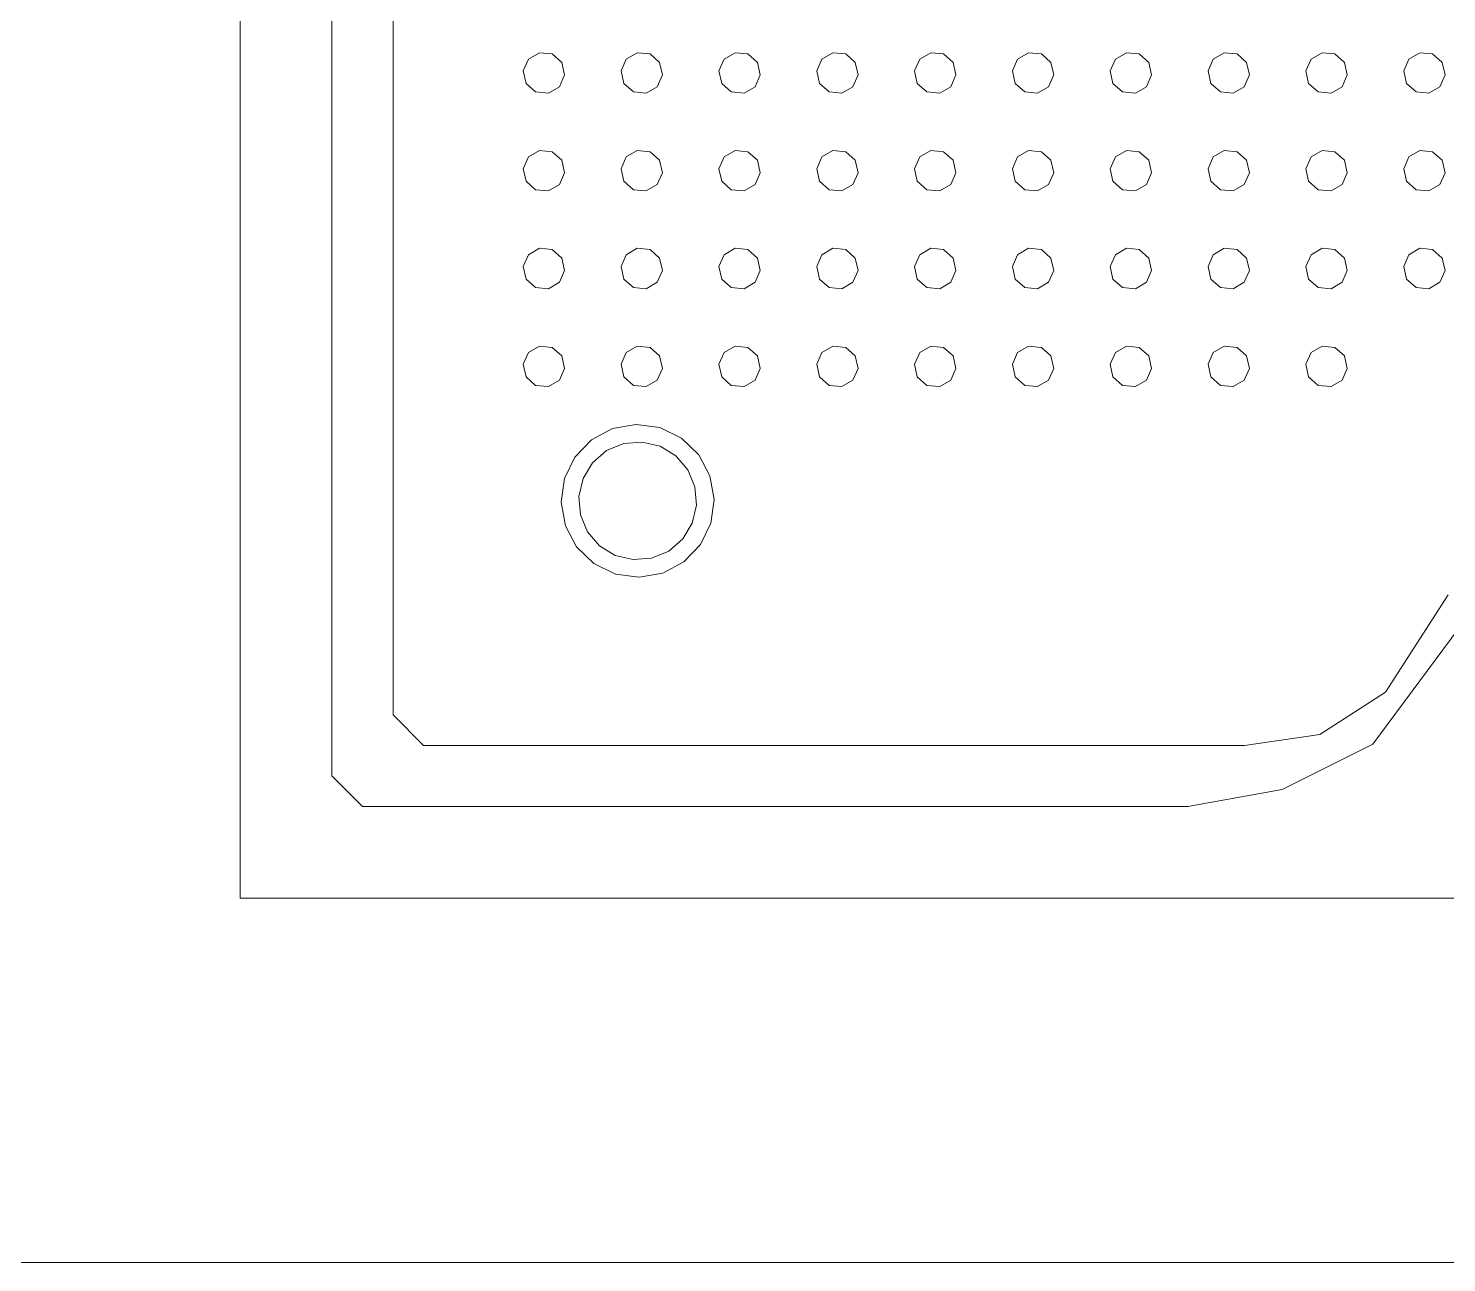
# Model space of a CAD drawing. Header units: millimetres. Extents: x -32 to 1412, y -324 to 2887.
# Drawn here: x 1041.404 to 1041.988, y 2053.059 to 2053.567 of the extents above; entities that cross this region are included whole.
import ezdxf

# ---------------------------------------------------------------- set-up
doc = ezdxf.new("R2010")
doc.units = ezdxf.units.MM
doc.header["$LTSCALE"] = 0.5
doc.layers.add('arquitetura', color=252, linetype='CONTINUOUS', lineweight=5)

msp = doc.modelspace()

# ---------------------------------------------------------------- linework, layer by layer
at = {"layer": 'arquitetura', "color": 252}
for p, q in [((1041.49123, 2053.95913), (1041.49123, 2053.20913)), ((1041.49123, 2053.20913), (1042.49123, 2053.20913)), ((1041.49123, 2053.20913), (1042.49123, 2053.20913)), ((1044.79123, 2053.20913), (1041.49123, 2053.20913)), ((1038.99123, 2053.05913), (1054.04123, 2053.05913))]:
    msp.add_line(p, q, dxfattribs=at)
at = {"layer": 'arquitetura'}
for p, q in [((1041.52895, 2053.74996), (1041.52895, 2053.25942)), ((1041.55411, 2053.74996), (1041.55411, 2053.28458)), ((1041.60977, 2053.55438), (1041.60766, 2053.54955)), ((1041.61432, 2053.55705), (1041.60977, 2053.55438)), ((1041.61957, 2053.55654), (1041.61432, 2053.55705)), ((1041.62352, 2053.55304), (1041.61957, 2053.55654)), ((1041.62465, 2053.54789), (1041.62352, 2053.55304)), ((1041.65002, 2053.55438), (1041.64791, 2053.54955)), ((1041.65457, 2053.55705), (1041.65002, 2053.55438)), ((1041.65982, 2053.55654), (1041.65457, 2053.55705)), ((1041.66377, 2053.55304), (1041.65982, 2053.55654)), ((1041.6649, 2053.54789), (1041.66377, 2053.55304)), ((1041.69027, 2053.55438), (1041.68816, 2053.54955)), ((1041.69482, 2053.55705), (1041.69027, 2053.55438)), ((1041.70007, 2053.55654), (1041.69482, 2053.55705)), ((1041.70402, 2053.55304), (1041.70007, 2053.55654)), ((1041.70515, 2053.54789), (1041.70402, 2053.55304)), ((1041.73052, 2053.55438), (1041.72841, 2053.54955)), ((1041.73507, 2053.55705), (1041.73052, 2053.55438)), ((1041.74032, 2053.55654), (1041.73507, 2053.55705)), ((1041.74427, 2053.55304), (1041.74032, 2053.55654)), ((1041.7454, 2053.54789), (1041.74427, 2053.55304)), ((1041.77077, 2053.55438), (1041.76866, 2053.54955)), ((1041.77532, 2053.55705), (1041.77077, 2053.55438)), ((1041.78057, 2053.55654), (1041.77532, 2053.55705)), ((1041.78452, 2053.55304), (1041.78057, 2053.55654)), ((1041.78565, 2053.54789), (1041.78452, 2053.55304)), ((1041.81102, 2053.55438), (1041.80891, 2053.54955)), ((1041.81557, 2053.55705), (1041.81102, 2053.55438)), ((1041.82082, 2053.55654), (1041.81557, 2053.55705)), ((1041.82476, 2053.55304), (1041.82082, 2053.55654)), ((1041.8259, 2053.54789), (1041.82476, 2053.55304)), ((1041.85127, 2053.55438), (1041.84916, 2053.54955)), ((1041.85582, 2053.55705), (1041.85127, 2053.55438)), ((1041.86107, 2053.55654), (1041.85582, 2053.55705)), ((1041.86501, 2053.55304), (1041.86107, 2053.55654)), ((1041.86615, 2053.54789), (1041.86501, 2053.55304)), ((1041.89152, 2053.55438), (1041.88941, 2053.54955)), ((1041.89607, 2053.55705), (1041.89152, 2053.55438)), ((1041.90132, 2053.55654), (1041.89607, 2053.55705)), ((1041.90526, 2053.55304), (1041.90132, 2053.55654)), ((1041.9064, 2053.54789), (1041.90526, 2053.55304)), ((1041.93177, 2053.55438), (1041.92966, 2053.54955)), ((1041.93631, 2053.55705), (1041.93177, 2053.55438)), ((1041.94157, 2053.55654), (1041.93631, 2053.55705)), ((1041.94551, 2053.55304), (1041.94157, 2053.55654)), ((1041.94665, 2053.54789), (1041.94551, 2053.55304)), ((1041.97202, 2053.55438), (1041.96991, 2053.54955)), ((1041.97656, 2053.55705), (1041.97202, 2053.55438)), ((1041.98181, 2053.55654), (1041.97656, 2053.55705)), ((1041.98576, 2053.55304), (1041.98181, 2053.55654)), ((1041.9869, 2053.54789), (1041.98576, 2053.55304)), ((1041.60766, 2053.54955), (1041.6088, 2053.54439)), ((1041.62254, 2053.54305), (1041.62465, 2053.54789)), ((1041.64791, 2053.54955), (1041.64905, 2053.54439)), ((1041.66279, 2053.54305), (1041.6649, 2053.54789)), ((1041.68816, 2053.54955), (1041.6893, 2053.54439)), ((1041.70304, 2053.54305), (1041.70515, 2053.54789)), ((1041.72841, 2053.54955), (1041.72955, 2053.54439)), ((1041.74329, 2053.54305), (1041.7454, 2053.54789)), ((1041.76866, 2053.54955), (1041.76979, 2053.54439)), ((1041.78354, 2053.54305), (1041.78565, 2053.54789)), ((1041.80891, 2053.54955), (1041.81004, 2053.54439)), ((1041.82379, 2053.54305), (1041.8259, 2053.54789)), ((1041.84916, 2053.54955), (1041.85029, 2053.54439)), ((1041.86404, 2053.54305), (1041.86615, 2053.54789)), ((1041.88941, 2053.54955), (1041.89054, 2053.54439)), ((1041.90429, 2053.54305), (1041.9064, 2053.54789)), ((1041.92966, 2053.54955), (1041.93079, 2053.54439)), ((1041.94454, 2053.54305), (1041.94665, 2053.54789)), ((1041.96991, 2053.54955), (1041.97104, 2053.54439)), ((1041.98479, 2053.54305), (1041.9869, 2053.54789)), ((1041.6088, 2053.54439), (1041.61274, 2053.54089)), ((1041.61274, 2053.54089), (1041.618, 2053.54038)), ((1041.618, 2053.54038), (1041.62254, 2053.54305)), ((1041.64905, 2053.54439), (1041.65299, 2053.54089)), ((1041.65299, 2053.54089), (1041.65824, 2053.54038)), ((1041.65824, 2053.54038), (1041.66279, 2053.54305)), ((1041.6893, 2053.54439), (1041.69324, 2053.54089)), ((1041.69324, 2053.54089), (1041.69849, 2053.54038)), ((1041.69849, 2053.54038), (1041.70304, 2053.54305)), ((1041.72955, 2053.54439), (1041.73349, 2053.54089)), ((1041.73349, 2053.54089), (1041.73874, 2053.54038)), ((1041.73874, 2053.54038), (1041.74329, 2053.54305)), ((1041.76979, 2053.54439), (1041.77374, 2053.54089)), ((1041.77374, 2053.54089), (1041.77899, 2053.54038)), ((1041.77899, 2053.54038), (1041.78354, 2053.54305)), ((1041.81004, 2053.54439), (1041.81399, 2053.54089)), ((1041.81399, 2053.54089), (1041.81924, 2053.54038)), ((1041.81924, 2053.54038), (1041.82379, 2053.54305)), ((1041.85029, 2053.54439), (1041.85424, 2053.54089)), ((1041.85424, 2053.54089), (1041.85949, 2053.54038)), ((1041.85949, 2053.54038), (1041.86404, 2053.54305)), ((1041.89054, 2053.54439), (1041.89449, 2053.54089)), ((1041.89449, 2053.54089), (1041.89974, 2053.54038)), ((1041.89974, 2053.54038), (1041.90429, 2053.54305)), ((1041.93079, 2053.54439), (1041.93474, 2053.54089)), ((1041.93474, 2053.54089), (1041.93999, 2053.54038)), ((1041.93999, 2053.54038), (1041.94454, 2053.54305)), ((1041.97104, 2053.54439), (1041.97499, 2053.54089)), ((1041.97499, 2053.54089), (1041.98024, 2053.54038)), ((1041.98024, 2053.54038), (1041.98479, 2053.54305)), ((1041.61432, 2053.5168), (1041.60977, 2053.51413)), ((1041.61957, 2053.51629), (1041.61432, 2053.5168)), ((1041.65457, 2053.5168), (1041.65002, 2053.51413)), ((1041.65982, 2053.51629), (1041.65457, 2053.5168)), ((1041.69482, 2053.5168), (1041.69027, 2053.51413)), ((1041.70007, 2053.51629), (1041.69482, 2053.5168)), ((1041.73507, 2053.5168), (1041.73052, 2053.51413)), ((1041.74032, 2053.51629), (1041.73507, 2053.5168)), ((1041.77532, 2053.5168), (1041.77077, 2053.51413)), ((1041.78057, 2053.51629), (1041.77532, 2053.5168)), ((1041.81557, 2053.5168), (1041.81102, 2053.51413)), ((1041.82082, 2053.51629), (1041.81557, 2053.5168)), ((1041.85582, 2053.5168), (1041.85127, 2053.51413)), ((1041.86107, 2053.51629), (1041.85582, 2053.5168)), ((1041.89607, 2053.5168), (1041.89152, 2053.51413)), ((1041.90132, 2053.51629), (1041.89607, 2053.5168)), ((1041.93631, 2053.5168), (1041.93177, 2053.51413)), ((1041.94157, 2053.51629), (1041.93631, 2053.5168)), ((1041.97656, 2053.5168), (1041.97202, 2053.51413)), ((1041.98181, 2053.51629), (1041.97656, 2053.5168)), ((1041.60977, 2053.51413), (1041.60766, 2053.5093)), ((1041.62352, 2053.51279), (1041.61957, 2053.51629)), ((1041.62465, 2053.50764), (1041.62352, 2053.51279)), ((1041.65002, 2053.51413), (1041.64791, 2053.5093)), ((1041.66377, 2053.51279), (1041.65982, 2053.51629)), ((1041.6649, 2053.50764), (1041.66377, 2053.51279)), ((1041.69027, 2053.51413), (1041.68816, 2053.5093)), ((1041.70402, 2053.51279), (1041.70007, 2053.51629)), ((1041.70515, 2053.50764), (1041.70402, 2053.51279)), ((1041.73052, 2053.51413), (1041.72841, 2053.5093)), ((1041.74427, 2053.51279), (1041.74032, 2053.51629)), ((1041.7454, 2053.50764), (1041.74427, 2053.51279)), ((1041.77077, 2053.51413), (1041.76866, 2053.5093)), ((1041.78452, 2053.51279), (1041.78057, 2053.51629)), ((1041.78565, 2053.50764), (1041.78452, 2053.51279)), ((1041.81102, 2053.51413), (1041.80891, 2053.5093)), ((1041.82476, 2053.51279), (1041.82082, 2053.51629)), ((1041.8259, 2053.50764), (1041.82476, 2053.51279)), ((1041.85127, 2053.51413), (1041.84916, 2053.5093)), ((1041.86501, 2053.51279), (1041.86107, 2053.51629)), ((1041.86615, 2053.50764), (1041.86501, 2053.51279)), ((1041.89152, 2053.51413), (1041.88941, 2053.5093)), ((1041.90526, 2053.51279), (1041.90132, 2053.51629)), ((1041.9064, 2053.50764), (1041.90526, 2053.51279)), ((1041.93177, 2053.51413), (1041.92966, 2053.5093)), ((1041.94551, 2053.51279), (1041.94157, 2053.51629)), ((1041.94665, 2053.50764), (1041.94551, 2053.51279)), ((1041.97202, 2053.51413), (1041.96991, 2053.5093)), ((1041.98576, 2053.51279), (1041.98181, 2053.51629)), ((1041.9869, 2053.50764), (1041.98576, 2053.51279)), ((1041.60766, 2053.5093), (1041.6088, 2053.50414)), ((1041.62254, 2053.5028), (1041.62465, 2053.50764)), ((1041.64791, 2053.5093), (1041.64905, 2053.50414)), ((1041.66279, 2053.5028), (1041.6649, 2053.50764)), ((1041.68816, 2053.5093), (1041.6893, 2053.50414)), ((1041.70304, 2053.5028), (1041.70515, 2053.50764)), ((1041.72841, 2053.5093), (1041.72955, 2053.50414)), ((1041.74329, 2053.5028), (1041.7454, 2053.50764)), ((1041.76866, 2053.5093), (1041.76979, 2053.50414)), ((1041.78354, 2053.5028), (1041.78565, 2053.50764)), ((1041.80891, 2053.5093), (1041.81004, 2053.50414)), ((1041.82379, 2053.5028), (1041.8259, 2053.50764)), ((1041.84916, 2053.5093), (1041.85029, 2053.50414)), ((1041.86404, 2053.5028), (1041.86615, 2053.50764)), ((1041.88941, 2053.5093), (1041.89054, 2053.50414)), ((1041.90429, 2053.5028), (1041.9064, 2053.50764)), ((1041.92966, 2053.5093), (1041.93079, 2053.50414)), ((1041.94454, 2053.5028), (1041.94665, 2053.50764)), ((1041.96991, 2053.5093), (1041.97104, 2053.50414)), ((1041.98479, 2053.5028), (1041.9869, 2053.50764)), ((1041.6088, 2053.50414), (1041.61274, 2053.50064)), ((1041.61274, 2053.50064), (1041.618, 2053.50013)), ((1041.618, 2053.50013), (1041.62254, 2053.5028)), ((1041.64905, 2053.50414), (1041.65299, 2053.50064)), ((1041.65299, 2053.50064), (1041.65824, 2053.50013)), ((1041.65824, 2053.50013), (1041.66279, 2053.5028)), ((1041.6893, 2053.50414), (1041.69324, 2053.50064)), ((1041.69324, 2053.50064), (1041.69849, 2053.50013)), ((1041.69849, 2053.50013), (1041.70304, 2053.5028)), ((1041.72955, 2053.50414), (1041.73349, 2053.50064)), ((1041.73349, 2053.50064), (1041.73874, 2053.50013)), ((1041.73874, 2053.50013), (1041.74329, 2053.5028)), ((1041.76979, 2053.50414), (1041.77374, 2053.50064)), ((1041.77374, 2053.50064), (1041.77899, 2053.50013)), ((1041.77899, 2053.50013), (1041.78354, 2053.5028)), ((1041.81004, 2053.50414), (1041.81399, 2053.50064)), ((1041.81399, 2053.50064), (1041.81924, 2053.50013)), ((1041.81924, 2053.50013), (1041.82379, 2053.5028)), ((1041.85029, 2053.50414), (1041.85424, 2053.50064)), ((1041.85424, 2053.50064), (1041.85949, 2053.50013)), ((1041.85949, 2053.50013), (1041.86404, 2053.5028)), ((1041.89054, 2053.50414), (1041.89449, 2053.50064)), ((1041.89449, 2053.50064), (1041.89974, 2053.50013)), ((1041.89974, 2053.50013), (1041.90429, 2053.5028)), ((1041.93079, 2053.50414), (1041.93474, 2053.50064)), ((1041.93474, 2053.50064), (1041.93999, 2053.50013)), ((1041.93999, 2053.50013), (1041.94454, 2053.5028)), ((1041.97104, 2053.50414), (1041.97499, 2053.50064)), ((1041.97499, 2053.50064), (1041.98024, 2053.50013)), ((1041.98024, 2053.50013), (1041.98479, 2053.5028)), ((1041.61432, 2053.47655), (1041.60977, 2053.47388)), ((1041.61957, 2053.47604), (1041.61432, 2053.47655)), ((1041.62352, 2053.47254), (1041.61957, 2053.47604)), ((1041.65457, 2053.47655), (1041.65002, 2053.47388)), ((1041.65982, 2053.47604), (1041.65457, 2053.47655)), ((1041.66377, 2053.47254), (1041.65982, 2053.47604)), ((1041.69482, 2053.47655), (1041.69027, 2053.47388)), ((1041.70007, 2053.47604), (1041.69482, 2053.47655)), ((1041.70402, 2053.47254), (1041.70007, 2053.47604)), ((1041.73507, 2053.47655), (1041.73052, 2053.47388)), ((1041.74032, 2053.47604), (1041.73507, 2053.47655)), ((1041.74427, 2053.47254), (1041.74032, 2053.47604)), ((1041.77532, 2053.47655), (1041.77077, 2053.47388)), ((1041.78057, 2053.47604), (1041.77532, 2053.47655)), ((1041.78452, 2053.47254), (1041.78057, 2053.47604)), ((1041.81557, 2053.47655), (1041.81102, 2053.47388)), ((1041.82082, 2053.47604), (1041.81557, 2053.47655)), ((1041.82476, 2053.47254), (1041.82082, 2053.47604)), ((1041.85582, 2053.47655), (1041.85127, 2053.47388)), ((1041.86107, 2053.47604), (1041.85582, 2053.47655)), ((1041.86501, 2053.47254), (1041.86107, 2053.47604)), ((1041.89607, 2053.47655), (1041.89152, 2053.47388)), ((1041.90132, 2053.47604), (1041.89607, 2053.47655)), ((1041.90526, 2053.47254), (1041.90132, 2053.47604)), ((1041.93631, 2053.47655), (1041.93177, 2053.47388)), ((1041.94157, 2053.47604), (1041.93631, 2053.47655)), ((1041.94551, 2053.47254), (1041.94157, 2053.47604)), ((1041.97656, 2053.47655), (1041.97202, 2053.47388)), ((1041.98181, 2053.47604), (1041.97656, 2053.47655)), ((1041.98576, 2053.47254), (1041.98181, 2053.47604)), ((1041.60977, 2053.47388), (1041.60766, 2053.46905)), ((1041.62465, 2053.46739), (1041.62352, 2053.47254)), ((1041.65002, 2053.47388), (1041.64791, 2053.46905)), ((1041.6649, 2053.46739), (1041.66377, 2053.47254)), ((1041.69027, 2053.47388), (1041.68816, 2053.46905)), ((1041.70515, 2053.46739), (1041.70402, 2053.47254)), ((1041.73052, 2053.47388), (1041.72841, 2053.46905)), ((1041.7454, 2053.46739), (1041.74427, 2053.47254)), ((1041.77077, 2053.47388), (1041.76866, 2053.46905)), ((1041.78565, 2053.46739), (1041.78452, 2053.47254)), ((1041.81102, 2053.47388), (1041.80891, 2053.46905)), ((1041.8259, 2053.46739), (1041.82476, 2053.47254)), ((1041.85127, 2053.47388), (1041.84916, 2053.46905)), ((1041.86615, 2053.46739), (1041.86501, 2053.47254)), ((1041.89152, 2053.47388), (1041.88941, 2053.46905)), ((1041.9064, 2053.46739), (1041.90526, 2053.47254)), ((1041.93177, 2053.47388), (1041.92966, 2053.46905)), ((1041.94665, 2053.46739), (1041.94551, 2053.47254)), ((1041.97202, 2053.47388), (1041.96991, 2053.46905)), ((1041.9869, 2053.46739), (1041.98576, 2053.47254)), ((1041.60766, 2053.46905), (1041.6088, 2053.46389)), ((1041.62254, 2053.46255), (1041.62465, 2053.46739)), ((1041.64791, 2053.46905), (1041.64905, 2053.46389)), ((1041.66279, 2053.46255), (1041.6649, 2053.46739)), ((1041.68816, 2053.46905), (1041.6893, 2053.46389)), ((1041.70304, 2053.46255), (1041.70515, 2053.46739)), ((1041.72841, 2053.46905), (1041.72955, 2053.46389)), ((1041.74329, 2053.46255), (1041.7454, 2053.46739)), ((1041.76866, 2053.46905), (1041.76979, 2053.46389)), ((1041.78354, 2053.46255), (1041.78565, 2053.46739)), ((1041.80891, 2053.46905), (1041.81004, 2053.46389)), ((1041.82379, 2053.46255), (1041.8259, 2053.46739)), ((1041.84916, 2053.46905), (1041.85029, 2053.46389)), ((1041.86404, 2053.46255), (1041.86615, 2053.46739)), ((1041.88941, 2053.46905), (1041.89054, 2053.46389)), ((1041.90429, 2053.46255), (1041.9064, 2053.46739)), ((1041.92966, 2053.46905), (1041.93079, 2053.46389)), ((1041.94454, 2053.46255), (1041.94665, 2053.46739)), ((1041.96991, 2053.46905), (1041.97104, 2053.46389)), ((1041.98479, 2053.46255), (1041.9869, 2053.46739)), ((1041.6088, 2053.46389), (1041.61274, 2053.46039)), ((1041.61274, 2053.46039), (1041.618, 2053.45988)), ((1041.618, 2053.45988), (1041.62254, 2053.46255)), ((1041.64905, 2053.46389), (1041.65299, 2053.46039)), ((1041.65299, 2053.46039), (1041.65824, 2053.45988)), ((1041.65824, 2053.45988), (1041.66279, 2053.46255)), ((1041.6893, 2053.46389), (1041.69324, 2053.46039)), ((1041.69324, 2053.46039), (1041.69849, 2053.45988)), ((1041.69849, 2053.45988), (1041.70304, 2053.46255)), ((1041.72955, 2053.46389), (1041.73349, 2053.46039)), ((1041.73349, 2053.46039), (1041.73874, 2053.45988)), ((1041.73874, 2053.45988), (1041.74329, 2053.46255)), ((1041.76979, 2053.46389), (1041.77374, 2053.46039)), ((1041.77374, 2053.46039), (1041.77899, 2053.45988)), ((1041.77899, 2053.45988), (1041.78354, 2053.46255)), ((1041.81004, 2053.46389), (1041.81399, 2053.46039)), ((1041.81399, 2053.46039), (1041.81924, 2053.45988)), ((1041.81924, 2053.45988), (1041.82379, 2053.46255)), ((1041.85029, 2053.46389), (1041.85424, 2053.46039)), ((1041.85424, 2053.46039), (1041.85949, 2053.45988)), ((1041.85949, 2053.45988), (1041.86404, 2053.46255)), ((1041.89054, 2053.46389), (1041.89449, 2053.46039)), ((1041.89449, 2053.46039), (1041.89974, 2053.45988)), ((1041.89974, 2053.45988), (1041.90429, 2053.46255)), ((1041.93079, 2053.46389), (1041.93474, 2053.46039)), ((1041.93474, 2053.46039), (1041.93999, 2053.45988)), ((1041.93999, 2053.45988), (1041.94454, 2053.46255)), ((1041.97104, 2053.46389), (1041.97499, 2053.46039)), ((1041.97499, 2053.46039), (1041.98024, 2053.45988)), ((1041.98024, 2053.45988), (1041.98479, 2053.46255)), ((1041.61432, 2053.43631), (1041.60977, 2053.43363)), ((1041.61957, 2053.43579), (1041.61432, 2053.43631)), ((1041.62352, 2053.43229), (1041.61957, 2053.43579)), ((1041.65457, 2053.43631), (1041.65002, 2053.43363)), ((1041.65982, 2053.43579), (1041.65457, 2053.43631)), ((1041.66377, 2053.43229), (1041.65982, 2053.43579)), ((1041.69482, 2053.43631), (1041.69027, 2053.43363)), ((1041.70007, 2053.43579), (1041.69482, 2053.43631)), ((1041.70402, 2053.43229), (1041.70007, 2053.43579)), ((1041.73507, 2053.43631), (1041.73052, 2053.43363)), ((1041.74032, 2053.43579), (1041.73507, 2053.43631)), ((1041.74427, 2053.43229), (1041.74032, 2053.43579)), ((1041.77532, 2053.43631), (1041.77077, 2053.43363)), ((1041.78057, 2053.43579), (1041.77532, 2053.43631)), ((1041.78452, 2053.43229), (1041.78057, 2053.43579)), ((1041.81557, 2053.43631), (1041.81102, 2053.43363)), ((1041.82082, 2053.43579), (1041.81557, 2053.43631)), ((1041.82476, 2053.43229), (1041.82082, 2053.43579)), ((1041.85582, 2053.43631), (1041.85127, 2053.43363)), ((1041.86107, 2053.43579), (1041.85582, 2053.43631)), ((1041.86501, 2053.43229), (1041.86107, 2053.43579)), ((1041.89607, 2053.43631), (1041.89152, 2053.43363)), ((1041.90132, 2053.43579), (1041.89607, 2053.43631)), ((1041.90526, 2053.43229), (1041.90132, 2053.43579)), ((1041.93631, 2053.43631), (1041.93177, 2053.43363)), ((1041.94157, 2053.43579), (1041.93631, 2053.43631)), ((1041.94551, 2053.43229), (1041.94157, 2053.43579)), ((1041.60977, 2053.43363), (1041.60766, 2053.4288)), ((1041.62465, 2053.42714), (1041.62352, 2053.43229)), ((1041.65002, 2053.43363), (1041.64791, 2053.4288)), ((1041.6649, 2053.42714), (1041.66377, 2053.43229)), ((1041.69027, 2053.43363), (1041.68816, 2053.4288)), ((1041.70515, 2053.42714), (1041.70402, 2053.43229)), ((1041.73052, 2053.43363), (1041.72841, 2053.4288)), ((1041.7454, 2053.42714), (1041.74427, 2053.43229)), ((1041.77077, 2053.43363), (1041.76866, 2053.4288)), ((1041.78565, 2053.42714), (1041.78452, 2053.43229)), ((1041.81102, 2053.43363), (1041.80891, 2053.4288)), ((1041.8259, 2053.42714), (1041.82476, 2053.43229)), ((1041.85127, 2053.43363), (1041.84916, 2053.4288)), ((1041.86615, 2053.42714), (1041.86501, 2053.43229)), ((1041.89152, 2053.43363), (1041.88941, 2053.4288)), ((1041.9064, 2053.42714), (1041.90526, 2053.43229)), ((1041.93177, 2053.43363), (1041.92966, 2053.4288)), ((1041.94665, 2053.42714), (1041.94551, 2053.43229)), ((1041.60766, 2053.4288), (1041.6088, 2053.42364)), ((1041.6088, 2053.42364), (1041.61274, 2053.42014)), ((1041.62254, 2053.42231), (1041.62465, 2053.42714)), ((1041.64791, 2053.4288), (1041.64905, 2053.42364)), ((1041.64905, 2053.42364), (1041.65299, 2053.42014)), ((1041.66279, 2053.42231), (1041.6649, 2053.42714)), ((1041.68816, 2053.4288), (1041.6893, 2053.42364)), ((1041.6893, 2053.42364), (1041.69324, 2053.42014)), ((1041.70304, 2053.42231), (1041.70515, 2053.42714)), ((1041.72841, 2053.4288), (1041.72955, 2053.42364)), ((1041.72955, 2053.42364), (1041.73349, 2053.42014)), ((1041.74329, 2053.42231), (1041.7454, 2053.42714)), ((1041.76866, 2053.4288), (1041.76979, 2053.42364)), ((1041.76979, 2053.42364), (1041.77374, 2053.42014)), ((1041.78354, 2053.42231), (1041.78565, 2053.42714)), ((1041.80891, 2053.4288), (1041.81004, 2053.42364)), ((1041.81004, 2053.42364), (1041.81399, 2053.42014)), ((1041.82379, 2053.42231), (1041.8259, 2053.42714)), ((1041.84916, 2053.4288), (1041.85029, 2053.42364)), ((1041.85029, 2053.42364), (1041.85424, 2053.42014)), ((1041.86404, 2053.42231), (1041.86615, 2053.42714)), ((1041.88941, 2053.4288), (1041.89054, 2053.42364)), ((1041.89054, 2053.42364), (1041.89449, 2053.42014)), ((1041.90429, 2053.42231), (1041.9064, 2053.42714)), ((1041.92966, 2053.4288), (1041.93079, 2053.42364)), ((1041.93079, 2053.42364), (1041.93474, 2053.42014)), ((1041.94454, 2053.42231), (1041.94665, 2053.42714)), ((1041.61274, 2053.42014), (1041.618, 2053.41963)), ((1041.618, 2053.41963), (1041.62254, 2053.42231)), ((1041.65299, 2053.42014), (1041.65824, 2053.41963)), ((1041.65824, 2053.41963), (1041.66279, 2053.42231)), ((1041.69324, 2053.42014), (1041.69849, 2053.41963)), ((1041.69849, 2053.41963), (1041.70304, 2053.42231)), ((1041.73349, 2053.42014), (1041.73874, 2053.41963)), ((1041.73874, 2053.41963), (1041.74329, 2053.42231)), ((1041.77374, 2053.42014), (1041.77899, 2053.41963)), ((1041.77899, 2053.41963), (1041.78354, 2053.42231)), ((1041.81399, 2053.42014), (1041.81924, 2053.41963)), ((1041.81924, 2053.41963), (1041.82379, 2053.42231)), ((1041.85424, 2053.42014), (1041.85949, 2053.41963)), ((1041.85949, 2053.41963), (1041.86404, 2053.42231)), ((1041.89449, 2053.42014), (1041.89974, 2053.41963)), ((1041.89974, 2053.41963), (1041.90429, 2053.42231)), ((1041.93474, 2053.42014), (1041.93999, 2053.41963)), ((1041.93999, 2053.41963), (1041.94454, 2053.42231)), ((1041.64443, 2053.40237), (1041.63575, 2053.39773)), ((1041.65413, 2053.4041), (1041.64443, 2053.40237)), ((1041.66388, 2053.40274), (1041.65413, 2053.4041)), ((1041.67274, 2053.39844), (1041.66388, 2053.40274)), ((1041.63575, 2053.39773), (1041.62892, 2053.39064)), ((1041.64898, 2053.39621), (1041.64197, 2053.39328)), ((1041.65655, 2053.39683), (1041.64898, 2053.39621)), ((1041.66394, 2053.39509), (1041.65655, 2053.39683)), ((1041.67043, 2053.39114), (1041.66394, 2053.39509)), ((1041.67984, 2053.39161), (1041.67274, 2053.39844)), ((1041.62892, 2053.39064), (1041.62461, 2053.38178)), ((1041.64197, 2053.39328), (1041.63621, 2053.38832)), ((1041.67538, 2053.38539), (1041.67043, 2053.39114)), ((1041.68447, 2053.38292), (1041.67984, 2053.39161)), ((1041.63621, 2053.38832), (1041.63227, 2053.38183)), ((1041.67831, 2053.37838), (1041.67538, 2053.38539)), ((1041.6862, 2053.37323), (1041.68447, 2053.38292)), ((1041.62461, 2053.38178), (1041.62326, 2053.37202)), ((1041.63227, 2053.38183), (1041.63052, 2053.37444)), ((1041.67894, 2053.37081), (1041.67831, 2053.37838)), ((1041.62326, 2053.37202), (1041.62499, 2053.36233)), ((1041.63052, 2053.37444), (1041.63115, 2053.36687)), ((1041.68485, 2053.36347), (1041.6862, 2053.37323)), ((1041.63115, 2053.36687), (1041.63408, 2053.35987)), ((1041.67719, 2053.36342), (1041.67894, 2053.37081)), ((1041.62499, 2053.36233), (1041.62962, 2053.35364)), ((1041.63408, 2053.35987), (1041.63903, 2053.35411)), ((1041.67325, 2053.35693), (1041.67719, 2053.36342)), ((1041.68054, 2053.35462), (1041.68485, 2053.36347)), ((1041.62962, 2053.35364), (1041.63672, 2053.34681)), ((1041.63903, 2053.35411), (1041.64552, 2053.35017)), ((1041.66749, 2053.35197), (1041.67325, 2053.35693)), ((1041.67371, 2053.34752), (1041.68054, 2053.35462)), ((1041.64552, 2053.35017), (1041.65291, 2053.34842)), ((1041.65291, 2053.34842), (1041.66048, 2053.34904)), ((1041.66048, 2053.34904), (1041.66749, 2053.35197)), ((1041.66503, 2053.34288), (1041.67371, 2053.34752)), ((1041.63672, 2053.34681), (1041.64558, 2053.34251)), ((1041.64558, 2053.34251), (1041.65533, 2053.34116)), ((1041.65533, 2053.34116), (1041.66503, 2053.34288)), ((1041.98822, 2053.33398), (1041.96235, 2053.29389)), ((1041.99591, 2053.32462), (1041.95723, 2053.27252)), ((1041.96235, 2053.29389), (1041.93533, 2053.27646)), ((1041.55411, 2053.28458), (1041.56668, 2053.272)), ((1041.56668, 2053.272), (1041.90437, 2053.272)), ((1041.93533, 2053.27646), (1041.90437, 2053.272)), ((1041.95723, 2053.27252), (1041.91984, 2053.25381)), ((1041.52895, 2053.25942), (1041.54153, 2053.24685)), ((1041.91984, 2053.25381), (1041.88106, 2053.24685)), ((1041.54153, 2053.24685), (1041.88106, 2053.24685))]:
    msp.add_line(p, q, dxfattribs=at)
msp.add_lwpolyline([(1042.24123, 2053.95913), (1041.49123, 2053.95913), (1041.49123, 2053.20913), (1042.24123, 2053.20913)], close=True, dxfattribs=at)

doc.saveas('drawing.dxf')
